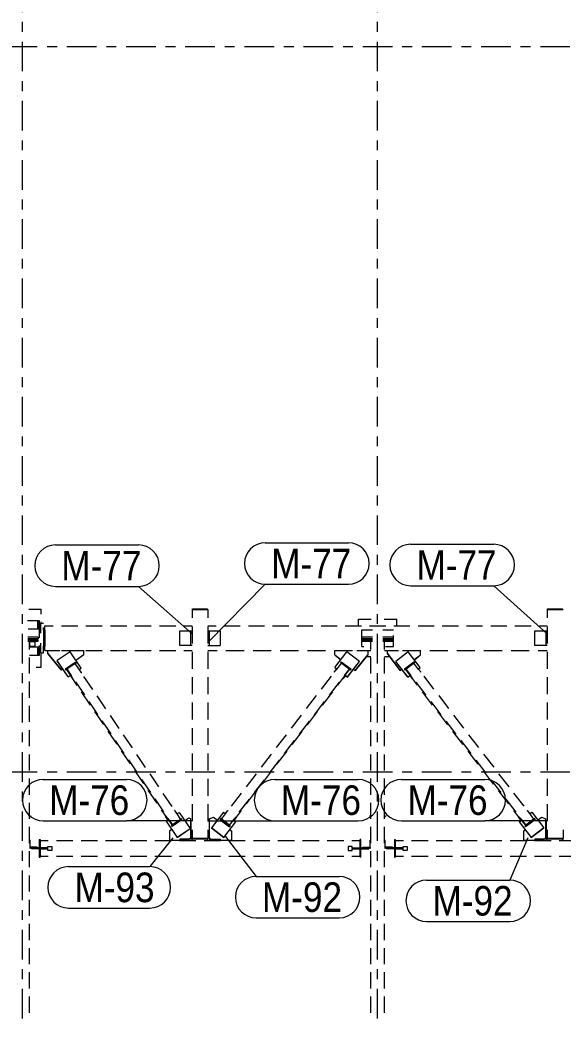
# Model space of a CAD drawing. Header units: millimetres. Extents: x -59 to 782, y -222 to 372.
# Drawn here: x 89.7 to 144.8, y 162.1 to 263.2 of the extents above; entities that cross this region are included whole.
import ezdxf

# ---------------------------------------------------------------- set-up
doc = ezdxf.new("R2010")
doc.units = ezdxf.units.MM
doc.linetypes.add('XKITLINE00', pattern=[0])
doc.linetypes.add('XKITLINE03', pattern=[6, 3, -1, 1, -1])
for name, color, linetype, lineweight in [('Part', 2, 'Continuous', 0), ('PartMark', 3, 'Continuous', 0), ('S-GRID', 1, 'Continuous', 0)]:
    doc.layers.add(name, color=color, linetype=linetype, lineweight=lineweight)
doc.styles.add('GOST type A', font='ARIAL.TTF')

msp = doc.modelspace()

# ---------------------------------------------------------------- linework, layer by layer
at = {"layer": 'Part', "linetype": 'XKITLINE00', "lineweight": 0}
for p, q in [((90.63, 203.5), (91.9, 203.5)), ((91.9, 203), (91.9, 203.5)), ((107.2, 203.47), (108.8, 203.47)), ((107.2, 203.47), (107.2, 202.61)), ((107.24, 203.48), (107.24, 203.51)), ((107.24, 203.51), (108.76, 203.51)), ((107.24, 203.47), (107.24, 203.51)), ((107.24, 203.47), (107.24, 203.48)), ((108.76, 203.47), (108.76, 203.51)), ((108.8, 203.47), (108.8, 202.61)), ((143.2, 203.47), (144.8, 203.47)), ((143.2, 203.47), (143.2, 202.61)), ((143.24, 203.48), (143.24, 203.51)), ((143.24, 203.51), (144.76, 203.51)), ((143.24, 203.47), (143.24, 203.51)), ((143.24, 203.47), (143.24, 203.48)), ((144.76, 203.47), (144.76, 203.51)), ((91.55, 202.3), (90.52, 202.3)), ((91.55, 201.46), (91.55, 202.3)), ((91.71, 202.3), (91.56, 202.3)), ((91.56, 202.3), (91.56, 201.46)), ((91.71, 201.46), (91.71, 202.3)), ((124.05, 201.81), (124.05, 202.49)), ((124.05, 202.49), (125.35, 202.49)), ((126.65, 202.49), (127.95, 202.49)), ((127.95, 201.81), (127.95, 202.49)), ((91.71, 201.46), (90.57, 201.46)), ((91.71, 201.56), (91.82, 201.56)), ((91.71, 200.6), (91.71, 201.46)), ((91.82, 202.06), (91.82, 201.06)), ((91.82, 202.06), (92.12, 202.06)), ((91.9, 202.06), (91.9, 202.21)), ((92.12, 201.36), (92.12, 201.65)), ((92.12, 201.36), (92.12, 199.76)), ((92.12, 201.36), (92.28, 201.36)), ((92.28, 201.81), (93.11, 201.81)), ((92.28, 201.36), (92.28, 201.81)), ((92.28, 201.36), (92.28, 199.76)), ((93.94, 201.81), (95.6, 201.81)), ((96.42, 201.81), (98.08, 201.81)), ((98.91, 201.81), (100.57, 201.81)), ((101.4, 201.81), (103.06, 201.81)), ((103.88, 201.81), (105.54, 201.81)), ((105.95, 199.81), (105.95, 201.31)), ((105.95, 201.31), (107.2, 201.31)), ((106.37, 201.81), (107.2, 201.81)), ((107.08, 199.81), (107.08, 201.31)), ((107.2, 201.75), (107.2, 200.03)), ((108.8, 201.81), (109.62, 201.81)), ((108.8, 201.75), (108.8, 200.03)), ((108.8, 201.31), (108.92, 201.31)), ((108.92, 201.31), (108.92, 199.81)), ((108.92, 201.31), (110.05, 201.31)), ((110.05, 201.31), (110.05, 199.81)), ((110.44, 201.81), (112.08, 201.81)), ((112.9, 201.81), (114.53, 201.81)), ((115.35, 201.81), (116.99, 201.81)), ((117.81, 201.81), (119.45, 201.81)), ((120.27, 201.81), (121.9, 201.81)), ((122.72, 201.81), (124.36, 201.81)), ((124.4, 201.41), (125.47, 201.41)), ((124.4, 200.64), (124.4, 201.41)), ((125.18, 201.81), (126.82, 201.81)), ((126.53, 201.41), (127.6, 201.41)), ((127.64, 201.81), (129.28, 201.81)), ((130.1, 201.81), (131.73, 201.81)), ((132.55, 201.81), (134.19, 201.81)), ((135.01, 201.81), (136.65, 201.81)), ((137.47, 201.81), (139.1, 201.81)), ((139.92, 201.81), (141.56, 201.81)), ((141.95, 199.81), (141.95, 201.31)), ((141.95, 201.31), (143.2, 201.31)), ((142.38, 201.81), (143.2, 201.81)), ((143.08, 199.81), (143.08, 201.31)), ((143.2, 201.75), (143.2, 200.03)), ((91.6, 200.64), (90.53, 200.64)), ((91.6, 200.48), (90.53, 200.48)), ((90.53, 200.4), (91.6, 200.4)), ((91.6, 200.64), (91.6, 200.48)), ((91.6, 200.24), (91.6, 200.4)), ((124.4, 200.48), (124.4, 200.64)), ((125.47, 200.64), (124.4, 200.64)), ((124.4, 200.4), (124.4, 200.48)), ((125.47, 200.48), (124.4, 200.48)), ((124.4, 200.24), (124.4, 200.4)), ((124.4, 200.4), (125.47, 200.4)), ((127.6, 200.64), (126.53, 200.64)), ((127.6, 200.48), (126.53, 200.48)), ((126.53, 200.4), (127.6, 200.4)), ((127.6, 200.64), (127.6, 200.82)), ((127.6, 200.48), (127.6, 200.64)), ((127.6, 200.4), (127.6, 200.48)), ((127.6, 200.24), (127.6, 200.4)), ((90.53, 200.24), (91.6, 200.24)), ((90.7, 199.42), (90.7, 200.24)), ((90.7, 199.66), (91.71, 199.66)), ((90.75, 199.71), (90.75, 200.21)), ((90.75, 200.21), (91.25, 200.21)), ((91.25, 199.71), (90.75, 199.71)), ((91.25, 200.21), (91.25, 199.71)), ((91.55, 198.82), (91.55, 199.66)), ((91.56, 199.66), (91.56, 198.82)), ((91.71, 199.66), (91.71, 199.81)), ((91.71, 198.82), (91.71, 199.66)), ((91.71, 199.56), (91.82, 199.56)), ((91.82, 200.06), (91.82, 199.06)), ((92.12, 199.06), (92.12, 199.76)), ((92.12, 199.76), (92.28, 199.76)), ((92.28, 199.31), (92.28, 199.76)), ((92.28, 199.31), (93.11, 199.31)), ((92.57, 199.01), (92.57, 199.31)), ((92.57, 199.31), (93.79, 199.31)), ((93.74, 199.31), (93.74, 199.31)), ((93.82, 199.31), (93.82, 199.31)), ((93.94, 199.31), (95.6, 199.31)), ((95.01, 199.31), (96.23, 199.31)), ((96.23, 198.9), (96.23, 199.31)), ((96.42, 199.31), (98.08, 199.31)), ((98.91, 199.31), (100.57, 199.31)), ((101.4, 199.31), (103.06, 199.31)), ((103.88, 199.31), (105.54, 199.31)), ((107.2, 199.81), (105.95, 199.81)), ((106.37, 199.31), (107.2, 199.31)), ((108.8, 199.81), (108.92, 199.81)), ((108.8, 199.31), (109.72, 199.31)), ((108.92, 199.81), (110.05, 199.81)), ((110.63, 199.31), (112.47, 199.31)), ((113.38, 199.31), (115.22, 199.31)), ((116.13, 199.31), (117.97, 199.31)), ((118.88, 199.31), (120.72, 199.31)), ((121.63, 199.31), (123.47, 199.31)), ((121.65, 198.86), (121.65, 199.31)), ((121.65, 199.31), (122.77, 199.31)), ((123.66, 199.31), (123.66, 199.31)), ((123.74, 199.31), (123.74, 199.31)), ((123.89, 199.31), (125.01, 199.31)), ((124.05, 199.31), (124.05, 199.31)), ((124.38, 199.31), (125.3, 199.31)), ((124.4, 199.71), (124.4, 200.24)), ((124.4, 200.24), (125.47, 200.24)), ((124.4, 199.71), (124.61, 199.71)), ((125.01, 199.31), (125.01, 198.86)), ((125.3, 199.42), (125.3, 200.24)), ((126.53, 200.24), (127.6, 200.24)), ((126.7, 199.42), (126.7, 200.24)), ((126.7, 199.31), (127.62, 199.31)), ((126.8, 199.71), (127.6, 199.71)), ((127, 199.01), (127, 199.31)), ((127, 199.31), (128.12, 199.31)), ((127.6, 199.71), (127.6, 200.24)), ((127.95, 199.31), (127.95, 199.31)), ((128.26, 199.31), (128.26, 199.31)), ((128.34, 199.31), (128.34, 199.31)), ((128.53, 199.31), (130.37, 199.31)), ((129.24, 199.31), (130.36, 199.31)), ((130.36, 198.86), (130.36, 199.31)), ((131.28, 199.31), (133.12, 199.31)), ((134.03, 199.31), (135.87, 199.31)), ((136.78, 199.31), (138.62, 199.31)), ((139.53, 199.31), (141.37, 199.31)), ((143.2, 199.81), (141.95, 199.81)), ((142.28, 199.31), (143.2, 199.31)), ((90.7, 198.82), (91.55, 198.82)), ((90.7, 196.97), (90.7, 198.6)), ((91.56, 198.82), (91.71, 198.82)), ((91.82, 199.06), (92.12, 199.06)), ((91.9, 197.62), (91.9, 199.06)), ((92.57, 199.01), (93.91, 197.33)), ((92.57, 199.01), (92.57, 199.01)), ((93.91, 197.34), (92.57, 199.01)), ((94.84, 199.17), (93.52, 198.28)), ((94.64, 196.63), (93.52, 198.28)), ((93.52, 198.28), (93.52, 198.27)), ((94.64, 196.62), (93.52, 198.27)), ((95.96, 197.52), (94.84, 199.17)), ((95.41, 198.34), (96.23, 198.9)), ((95.41, 198.34), (96.23, 198.89)), ((96.23, 198.89), (96.23, 198.9)), ((107.2, 199.18), (107.2, 197.46)), ((108.8, 199.18), (108.8, 197.46)), ((121.65, 198.85), (121.65, 198.86)), ((121.65, 198.86), (122.28, 198.38)), ((121.65, 198.85), (122.27, 198.37)), ((121.67, 197.59), (122.89, 199.17)), ((124.16, 198.2), (122.89, 199.17)), ((125.01, 198.86), (123.71, 197.28)), ((123.71, 197.28), (125.01, 198.85)), ((124.87, 198.69), (125.3, 198.69)), ((125.01, 198.85), (125.01, 198.86)), ((125.3, 196.97), (125.3, 198.6)), ((126.7, 198.69), (127.23, 198.69)), ((126.7, 196.97), (126.7, 198.6)), ((127, 199.01), (128.29, 197.28)), ((127, 199.01), (127, 199.01)), ((128.29, 197.28), (127, 199.01)), ((129.11, 199.17), (127.84, 198.2)), ((130.33, 197.59), (129.11, 199.17)), ((129.72, 198.38), (130.36, 198.86)), ((129.73, 198.37), (130.36, 198.85)), ((130.36, 198.85), (130.36, 198.86)), ((143.2, 199.17), (143.2, 197.46)), ((91.38, 197.62), (91.9, 197.62)), ((93.91, 197.34), (94.08, 197.45)), ((93.91, 197.33), (94.08, 197.44)), ((93.91, 197.33), (93.91, 197.34)), ((94.35, 197.45), (95.35, 198.12)), ((94.35, 197.45), (94.35, 197.4)), ((94.35, 197.45), (94.4, 197.39)), ((94.35, 197.4), (94.4, 197.34)), ((94.4, 197.39), (95.39, 198.06)), ((94.4, 197.34), (94.48, 197.39)), ((94.4, 197.34), (94.4, 197.39)), ((94.48, 197.43), (95.31, 197.99)), ((94.48, 197.39), (94.48, 197.43)), ((94.48, 197.43), (94.93, 196.78)), ((94.88, 196.81), (94.48, 197.39)), ((95.31, 197.99), (95.76, 197.33)), ((95.33, 197.96), (95.39, 198)), ((95.35, 198.12), (95.39, 198.06)), ((95.39, 198.06), (95.39, 198)), ((95.73, 197.38), (95.75, 197.39)), ((95.75, 197.38), (95.96, 197.52)), ((95.97, 197.06), (95.75, 197.39)), ((95.76, 197.38), (95.96, 197.51)), ((95.96, 197.51), (95.96, 197.52)), ((121.64, 197.13), (121.88, 197.45)), ((121.67, 197.59), (121.87, 197.44)), ((121.67, 197.58), (121.67, 197.59)), ((121.67, 197.58), (121.87, 197.43)), ((121.84, 197.36), (122.35, 198.02)), ((121.88, 197.45), (121.9, 197.43)), ((122.32, 198.16), (122.27, 198.09)), ((122.27, 198.09), (123.22, 197.37)), ((122.27, 198.04), (122.27, 198.09)), ((122.27, 198.04), (122.33, 197.99)), ((122.32, 198.16), (123.27, 197.43)), ((123.14, 197.42), (122.35, 198.02)), ((122.63, 196.76), (123.14, 197.42)), ((122.71, 196.81), (123.14, 197.37)), ((122.94, 196.62), (124.16, 198.2)), ((122.94, 196.61), (124.16, 198.19)), ((123.14, 197.37), (123.14, 197.42)), ((123.14, 197.37), (123.22, 197.31)), ((123.22, 197.37), (123.27, 197.43)), ((123.22, 197.31), (123.27, 197.38)), ((123.22, 197.37), (123.22, 197.31)), ((123.27, 197.43), (123.27, 197.38)), ((123.55, 197.4), (123.71, 197.28)), ((123.55, 197.4), (123.71, 197.28)), ((123.71, 197.28), (123.71, 197.28)), ((124.16, 198.19), (124.16, 198.2)), ((129.06, 196.62), (127.84, 198.2)), ((127.84, 198.2), (127.84, 198.19)), ((129.06, 196.61), (127.84, 198.19)), ((128.29, 197.28), (128.45, 197.4)), ((128.29, 197.28), (128.45, 197.4)), ((128.29, 197.28), (128.29, 197.28)), ((128.73, 197.43), (129.68, 198.16)), ((128.73, 197.43), (128.73, 197.38)), ((128.73, 197.43), (128.78, 197.37)), ((128.73, 197.38), (128.78, 197.31)), ((128.78, 197.37), (129.73, 198.09)), ((128.78, 197.31), (128.86, 197.37)), ((128.78, 197.31), (128.78, 197.37)), ((128.86, 197.42), (129.65, 198.02)), ((128.86, 197.37), (128.86, 197.42)), ((128.86, 197.42), (129.37, 196.76)), ((129.29, 196.81), (128.86, 197.37)), ((129.65, 198.02), (130.16, 197.36)), ((129.67, 197.99), (129.73, 198.04)), ((129.68, 198.16), (129.73, 198.09)), ((129.73, 198.09), (129.73, 198.04)), ((130.1, 197.43), (130.12, 197.45)), ((130.37, 197.13), (130.12, 197.45)), ((130.13, 197.44), (130.33, 197.59)), ((130.13, 197.43), (130.33, 197.58)), ((130.33, 197.58), (130.33, 197.59)), ((94.64, 196.63), (94.85, 196.77)), ((94.64, 196.62), (94.85, 196.77)), ((94.64, 196.62), (94.64, 196.63)), ((94.85, 196.79), (94.88, 196.81)), ((94.85, 196.79), (95.07, 196.46)), ((94.85, 196.75), (94.85, 196.79)), ((94.85, 196.75), (95.07, 196.42)), ((95.11, 196.48), (94.88, 196.81)), ((95.07, 196.46), (95.11, 196.48)), ((95.07, 196.42), (95.07, 196.46)), ((95.07, 196.42), (95.11, 196.44)), ((95.54, 195.77), (95.09, 196.44)), ((95.11, 196.44), (95.11, 196.48)), ((95.95, 197.05), (95.97, 197.06)), ((95.97, 197.02), (95.97, 197.06)), ((95.97, 197.02), (95.97, 197.02)), ((96.2, 196.67), (97.1, 195.36)), ((107.2, 196.6), (107.2, 194.88)), ((108.8, 196.6), (108.8, 194.88)), ((120.32, 195.39), (121.33, 196.7)), ((121.64, 197.1), (121.64, 197.13)), ((121.64, 197.13), (121.65, 197.12)), ((121.96, 195.79), (122.47, 196.45)), ((122.7, 196.82), (122.46, 196.5)), ((122.46, 196.5), (122.46, 196.46)), ((122.46, 196.5), (122.49, 196.48)), ((122.46, 196.46), (122.49, 196.44)), ((122.49, 196.48), (122.74, 196.79)), ((122.74, 196.76), (122.49, 196.44)), ((122.49, 196.44), (122.49, 196.48)), ((122.7, 196.82), (122.74, 196.79)), ((122.74, 196.79), (122.74, 196.76)), ((122.74, 196.78), (122.94, 196.62)), ((122.74, 196.77), (122.94, 196.61)), ((122.94, 196.61), (122.94, 196.62)), ((129.06, 196.62), (129.26, 196.78)), ((129.06, 196.61), (129.26, 196.77)), ((129.06, 196.61), (129.06, 196.62)), ((129.26, 196.79), (129.3, 196.82)), ((129.26, 196.79), (129.51, 196.48)), ((129.26, 196.76), (129.26, 196.79)), ((129.26, 196.76), (129.51, 196.44)), ((129.54, 196.5), (129.3, 196.82)), ((129.51, 196.48), (129.54, 196.5)), ((129.51, 196.44), (129.51, 196.48)), ((129.51, 196.44), (129.54, 196.46)), ((130.04, 195.79), (129.53, 196.45)), ((129.54, 196.46), (129.54, 196.5)), ((130.35, 197.12), (130.37, 197.13)), ((130.37, 197.1), (130.37, 197.13)), ((130.67, 196.7), (131.68, 195.39)), ((143.2, 196.6), (143.2, 194.88)), ((90.7, 194.51), (90.7, 196.15)), ((95.37, 196.12), (96.27, 194.8)), ((121.11, 194.78), (122.13, 196.1)), ((125.3, 194.51), (125.3, 196.15)), ((126.7, 194.51), (126.7, 196.15)), ((129.87, 196.1), (130.89, 194.78)), ((96.89, 193.78), (95.99, 195.11)), ((97.54, 194.7), (98.43, 193.38)), ((118.8, 193.41), (119.81, 194.73)), ((120.42, 193.78), (121.45, 195.12)), ((131.58, 193.78), (130.55, 195.12)), ((132.19, 194.73), (133.2, 193.41)), ((90.7, 192.06), (90.7, 193.69)), ((96.71, 194.14), (97.61, 192.83)), ((107.2, 194.02), (107.2, 192.3)), ((108.8, 194.02), (108.8, 192.3)), ((119.59, 192.8), (120.61, 194.12)), ((125.3, 192.06), (125.3, 193.69)), ((126.7, 192.06), (126.7, 193.69)), ((131.39, 194.12), (132.41, 192.8)), ((143.2, 194.02), (143.2, 192.3)), ((98.24, 191.79), (97.34, 193.12)), ((98.88, 192.72), (99.77, 191.41)), ((117.28, 191.43), (118.29, 192.75)), ((118.88, 191.78), (119.9, 193.11)), ((133.12, 191.78), (132.1, 193.11)), ((133.71, 192.75), (134.72, 191.43)), ((90.7, 189.6), (90.7, 191.24)), ((98.05, 192.17), (98.95, 190.85)), ((107.2, 191.45), (107.2, 189.73)), ((108.8, 191.45), (108.8, 189.73)), ((118.07, 190.83), (119.08, 192.14)), ((125.3, 189.6), (125.3, 191.24)), ((126.7, 189.6), (126.7, 191.24)), ((132.92, 192.14), (133.93, 190.83)), ((143.2, 191.45), (143.2, 189.73)), ((99.59, 189.8), (98.69, 191.13)), ((99.39, 190.19), (100.28, 188.88)), ((100.22, 190.75), (101.11, 189.43)), ((115.75, 189.46), (116.77, 190.77)), ((116.55, 188.85), (117.56, 190.17)), ((117.33, 189.77), (118.36, 191.11)), ((134.67, 189.77), (133.64, 191.11)), ((134.44, 190.17), (135.45, 188.85)), ((135.23, 190.77), (136.24, 189.46)), ((90.7, 187.15), (90.7, 188.78)), ((100.94, 187.81), (100.04, 189.14)), ((100.73, 188.22), (101.62, 186.9)), ((101.56, 188.77), (102.45, 187.46)), ((107.2, 188.87), (107.2, 187.15)), ((108.8, 188.87), (108.8, 187.15)), ((114.23, 187.48), (115.25, 188.8)), ((115.03, 186.87), (116.04, 188.19)), ((115.79, 187.77), (116.82, 189.11)), ((125.3, 187.15), (125.3, 188.78)), ((126.7, 187.15), (126.7, 188.78)), ((136.21, 187.77), (135.18, 189.11)), ((135.96, 188.19), (136.97, 186.87)), ((136.75, 188.8), (137.77, 187.48)), ((143.2, 188.87), (143.2, 187.15)), ((102.29, 185.82), (101.39, 187.15)), ((90.7, 184.69), (90.7, 186.33)), ((102.07, 186.24), (102.96, 184.92)), ((102.9, 186.8), (103.79, 185.48)), ((107.2, 186.29), (107.2, 184.57)), ((108.8, 186.29), (108.8, 184.57)), ((112.71, 185.5), (113.73, 186.82)), ((113.51, 184.9), (114.52, 186.21)), ((114.25, 185.77), (115.28, 187.1)), ((125.3, 184.69), (125.3, 186.33)), ((126.7, 184.69), (126.7, 186.33)), ((137.75, 185.77), (136.72, 187.1)), ((137.48, 186.21), (138.49, 184.9)), ((138.27, 186.82), (139.29, 185.5)), ((143.2, 186.29), (143.2, 184.57)), ((103.64, 183.83), (102.74, 185.15)), ((103.41, 184.27), (104.3, 182.95)), ((104.24, 184.82), (105.13, 183.51)), ((111.19, 183.53), (112.2, 184.84)), ((111.98, 182.92), (113, 184.24)), ((112.71, 183.76), (113.73, 185.1)), ((139.29, 183.76), (138.26, 185.1)), ((139, 184.24), (140.01, 182.92)), ((139.79, 184.84), (140.81, 183.53)), ((90.7, 182.24), (90.7, 183.87)), ((104.54, 182.5), (104.09, 183.16)), ((105.44, 183.1), (105.42, 183.09)), ((105.66, 182.77), (105.44, 183.1)), ((107.2, 183.72), (107.2, 182)), ((108.8, 183.72), (108.8, 182)), ((110.58, 182.77), (110.82, 183.08)), ((110.82, 183.08), (110.84, 183.07)), ((111.68, 182.43), (112.19, 183.09)), ((125.3, 182.24), (125.3, 183.87)), ((126.7, 182.24), (126.7, 183.87)), ((140.32, 182.43), (139.81, 183.1)), ((141.18, 183.08), (141.16, 183.07)), ((141.42, 182.77), (141.18, 183.08)), ((143.2, 183.72), (143.2, 182)), ((90.7, 182.55), (90.8, 182.55)), ((90.7, 182.47), (90.8, 182.47)), ((90.8, 182.55), (90.8, 182.47)), ((104.57, 182.52), (104.54, 182.5)), ((104.54, 182.46), (104.54, 182.5)), ((104.54, 182.5), (104.76, 182.17)), ((104.75, 182.15), (104.54, 182.46)), ((104.55, 182.01), (104.8, 182.18)), ((104.8, 182.19), (104.57, 182.52)), ((104.75, 182.29), (105.2, 181.63)), ((104.8, 182.19), (104.76, 182.17)), ((104.76, 182.17), (104.76, 182.15)), ((104.8, 182.18), (104.8, 182.19)), ((105.18, 181.62), (104.8, 182.18)), ((106.11, 182.25), (105.12, 181.58)), ((106.16, 182.18), (105.16, 181.51)), ((106.16, 182.13), (105.16, 181.46)), ((105.58, 182.85), (106.02, 182.19)), ((105.66, 182.77), (105.64, 182.76)), ((105.65, 182.75), (105.87, 182.9)), ((105.66, 182.76), (105.66, 182.77)), ((105.87, 182.9), (106.99, 181.25)), ((106.16, 182.18), (106.11, 182.25)), ((106.16, 182.13), (106.16, 182.18)), ((106.44, 182.07), (106.85, 182.35)), ((106.85, 182.35), (107.06, 182.26)), ((107.06, 180.35), (107.06, 182.26)), ((108.94, 182.26), (109.37, 182.41)), ((108.94, 182.26), (108.94, 180.34)), ((110.37, 182.91), (109.15, 181.33)), ((109.37, 182.41), (109.76, 182.11)), ((110.04, 182.21), (110.09, 182.27)), ((111, 181.48), (110.04, 182.21)), ((110.04, 182.21), (110.04, 182.15)), ((110.04, 182.15), (111, 181.43)), ((111.04, 181.54), (110.09, 182.27)), ((110.18, 182.21), (110.68, 182.87)), ((110.37, 182.91), (110.59, 182.74)), ((110.6, 182.75), (110.58, 182.77)), ((110.58, 182.75), (110.58, 182.77)), ((110.97, 181.6), (111.48, 182.26)), ((110.99, 181.59), (111.4, 182.12)), ((111.4, 182.14), (111.65, 182.45)), ((111.43, 182.11), (111.4, 182.14)), ((111.4, 182.12), (111.4, 182.14)), ((111.4, 182.12), (111.64, 181.94)), ((111.68, 182.43), (111.43, 182.11)), ((111.43, 182.1), (111.43, 182.11)), ((111.45, 182.09), (111.68, 182.39)), ((111.65, 182.45), (111.68, 182.43)), ((111.68, 182.39), (111.68, 182.43)), ((125.2, 182.55), (125.3, 182.55)), ((125.2, 182.55), (125.2, 182.47)), ((125.2, 182.47), (125.3, 182.47)), ((126.7, 182.55), (126.8, 182.55)), ((126.7, 182.47), (126.8, 182.47)), ((126.8, 182.55), (126.8, 182.47)), ((140.35, 182.45), (140.32, 182.43)), ((140.32, 182.39), (140.32, 182.43)), ((140.32, 182.43), (140.56, 182.11)), ((140.55, 182.09), (140.32, 182.39)), ((140.6, 182.14), (140.35, 182.45)), ((140.36, 181.94), (140.6, 182.12)), ((140.52, 182.26), (141.03, 181.6)), ((140.6, 182.14), (140.56, 182.11)), ((140.56, 182.11), (140.56, 182.1)), ((140.6, 182.12), (140.6, 182.14)), ((141.01, 181.59), (140.6, 182.12)), ((141.91, 182.27), (140.95, 181.54)), ((141.96, 182.21), (141, 181.48)), ((141.96, 182.15), (141, 181.43)), ((141.32, 182.87), (141.82, 182.21)), ((141.42, 182.77), (141.4, 182.75)), ((141.41, 182.74), (141.63, 182.91)), ((141.42, 182.75), (141.42, 182.77)), ((141.63, 182.91), (142.84, 181.33)), ((141.96, 182.21), (141.91, 182.27)), ((141.96, 182.15), (141.96, 182.21)), ((142.24, 182.11), (142.63, 182.41)), ((142.63, 182.41), (143.06, 182.26)), ((143.06, 180.35), (143.06, 182.26)), ((90.7, 179.78), (90.7, 181.42)), ((104.55, 182.01), (104.55, 182)), ((104.55, 182.01), (105.67, 180.36)), ((104.55, 182), (105.67, 180.35)), ((104.94, 181.07), (105.11, 181.18)), ((104.94, 180.06), (104.94, 181.07)), ((105.16, 181.51), (105.12, 181.58)), ((105.12, 181.58), (105.12, 181.53)), ((105.16, 181.46), (105.12, 181.53)), ((105.16, 181.51), (105.16, 181.46)), ((105.67, 180.36), (106.99, 181.25)), ((106.99, 181.24), (105.67, 180.35)), ((106.99, 181.25), (106.99, 181.24)), ((107.2, 182.05), (107.08, 182.05)), ((107.08, 182.05), (107.08, 180.17)), ((107.2, 181.14), (107.2, 180.28)), ((108.8, 182.05), (108.92, 182.05)), ((108.8, 181.14), (108.8, 180.28)), ((108.92, 182.05), (108.92, 180.17)), ((109.15, 181.33), (110.42, 180.36)), ((109.15, 181.32), (109.15, 181.33)), ((110.42, 180.35), (109.15, 181.32)), ((110.42, 180.36), (111.64, 181.94)), ((110.42, 180.35), (111.64, 181.93)), ((111, 181.48), (111.04, 181.54)), ((111, 181.43), (111.04, 181.49)), ((111, 181.43), (111, 181.48)), ((111.03, 181.14), (111.19, 181.02)), ((111.04, 181.49), (111.04, 181.54)), ((111.64, 181.94), (111.64, 181.93)), ((125.3, 179.78), (125.3, 181.42)), ((126.7, 179.78), (126.7, 181.42)), ((140.36, 181.94), (140.36, 181.93)), ((140.36, 181.94), (141.57, 180.36)), ((140.36, 181.93), (141.57, 180.35)), ((140.81, 181.02), (140.97, 181.14)), ((141, 181.48), (140.95, 181.54)), ((140.95, 181.54), (140.95, 181.49)), ((141, 181.43), (140.95, 181.49)), ((141, 181.48), (141, 181.43)), ((141.57, 180.36), (142.84, 181.33)), ((142.84, 181.32), (141.57, 180.35)), ((142.84, 181.33), (142.84, 181.32)), ((143.2, 182.05), (143.08, 182.05)), ((143.08, 182.05), (143.08, 180.17)), ((143.2, 181.14), (143.2, 180.28)), ((144.8, 181.14), (144.8, 180.28)), ((90.77, 180.09), (90.7, 180.09)), ((90.77, 179.36), (90.77, 180.09)), ((91.7, 180.15), (91.7, 179.29)), ((91.7, 180.15), (91.78, 180.15)), ((91.78, 180.15), (91.78, 179.29)), ((91.78, 180.05), (92.61, 180.05)), ((93.44, 180.05), (95.11, 180.05)), ((95.94, 180.05), (97.6, 180.05)), ((98.43, 180.05), (100.1, 180.05)), ((100.93, 180.05), (102.59, 180.05)), ((103.43, 180.05), (105.09, 180.05)), ((104.94, 180.05), (104.94, 180.06)), ((105.95, 180.06), (104.94, 180.06)), ((105.67, 180.35), (105.67, 180.36)), ((105.92, 180.05), (107.58, 180.05)), ((105.95, 180.19), (106.9, 180.19)), ((106.9, 180.19), (105.95, 180.19)), ((105.95, 180.19), (105.95, 180.17)), ((107.08, 180.17), (105.95, 180.17)), ((105.95, 180.17), (105.95, 180.05)), ((107.06, 180.35), (106.9, 180.19)), ((107.06, 180.35), (106.9, 180.19)), ((106.9, 180.19), (106.9, 180.19)), ((107.06, 180.35), (107.06, 180.35)), ((107.2, 180.29), (108.79, 180.29)), ((107.2, 180.05), (107.2, 180.28)), ((107.24, 180.29), (107.24, 180.22)), ((107.24, 180.29), (108.76, 180.29)), ((107.24, 180.25), (108.76, 180.25)), ((107.24, 180.22), (108.76, 180.22)), ((108.42, 180.05), (110.08, 180.05)), ((108.76, 180.22), (108.76, 180.29)), ((108.8, 180.05), (108.8, 180.28)), ((108.92, 180.17), (110.05, 180.17)), ((108.94, 180.36), (109.1, 180.2)), ((108.94, 180.34), (109.1, 180.18)), ((109.1, 180.18), (109.1, 180.2)), ((109.1, 180.2), (110.05, 180.2)), ((109.1, 180.18), (110.05, 180.18)), ((110.05, 180.17), (110.05, 180.2)), ((110.05, 180.17), (110.05, 180.05)), ((111.19, 180.06), (110.05, 180.06)), ((110.42, 180.36), (110.42, 180.35)), ((110.91, 180.05), (112.57, 180.05)), ((111.19, 181.02), (111.19, 180.06)), ((111.19, 180.05), (111.19, 180.06)), ((113.41, 180.05), (115.07, 180.05)), ((115.9, 180.05), (117.57, 180.05)), ((118.4, 180.05), (120.06, 180.05)), ((120.89, 180.05), (122.56, 180.05)), ((123.39, 180.05), (124.22, 180.05)), ((124.3, 180.15), (124.22, 180.15)), ((124.22, 179.29), (124.22, 180.15)), ((124.3, 179.29), (124.3, 180.15)), ((125.23, 179.36), (125.23, 180.09)), ((125.23, 180.09), (125.3, 180.09)), ((126.77, 180.09), (126.7, 180.09)), ((126.77, 179.36), (126.77, 180.09)), ((127.7, 180.15), (127.7, 179.29)), ((127.7, 180.15), (127.78, 180.15)), ((127.78, 180.15), (127.78, 179.29)), ((127.78, 180.05), (128.61, 180.05)), ((129.44, 180.05), (131.11, 180.05)), ((131.94, 180.05), (133.6, 180.05)), ((134.43, 180.05), (136.1, 180.05)), ((136.93, 180.05), (138.59, 180.05)), ((139.43, 180.05), (141.09, 180.05)), ((140.81, 180.06), (140.81, 181.02)), ((140.81, 180.05), (140.81, 180.06)), ((141.95, 180.06), (140.81, 180.06)), ((141.57, 180.35), (141.57, 180.36)), ((141.92, 180.05), (143.58, 180.05)), ((141.95, 180.19), (142.9, 180.19)), ((142.9, 180.19), (141.95, 180.19)), ((141.95, 180.19), (141.95, 180.17)), ((143.08, 180.17), (141.95, 180.17)), ((141.95, 180.17), (141.95, 180.05)), ((143.06, 180.35), (142.9, 180.19)), ((143.06, 180.35), (142.9, 180.19)), ((142.9, 180.19), (142.9, 180.19)), ((143.06, 180.35), (143.06, 180.35)), ((143.2, 180.29), (144.79, 180.29)), ((143.2, 180.05), (143.2, 180.28)), ((143.24, 180.29), (143.24, 180.22)), ((143.24, 180.29), (144.76, 180.29)), ((143.24, 180.25), (144.76, 180.25)), ((143.24, 180.22), (144.76, 180.22)), ((144.42, 180.05), (146.08, 180.05)), ((144.76, 180.22), (144.76, 180.29)), ((144.8, 180.05), (144.8, 180.28)), ((90.7, 179.29), (90.9, 179.29)), ((91.5, 179.36), (90.77, 179.36)), ((92.58, 179.29), (90.9, 179.29)), ((90.9, 179.21), (90.9, 179.29)), ((92.58, 179.21), (90.9, 179.21)), ((91.5, 179.29), (91.5, 179.36)), ((91.7, 179.29), (91.78, 179.29)), ((91.7, 179.21), (91.7, 178.35)), ((91.7, 179.21), (91.78, 179.21)), ((91.78, 179.3), (92.57, 179.3)), ((91.78, 179.21), (91.78, 178.35)), ((91.78, 179.2), (92.58, 179.2)), ((92.58, 179.45), (92.98, 179.45)), ((92.58, 179.29), (92.58, 179.45)), ((92.58, 179.21), (92.58, 179.29)), ((92.58, 179.05), (92.58, 179.21)), ((92.98, 179.05), (92.58, 179.05)), ((92.98, 179.45), (92.98, 179.05)), ((123.42, 179.45), (123.02, 179.45)), ((123.02, 179.45), (123.02, 179.05)), ((123.02, 179.05), (123.42, 179.05)), ((123.42, 179.29), (123.42, 179.45)), ((123.42, 179.3), (124.22, 179.3)), ((123.42, 179.29), (123.42, 179.21)), ((123.42, 179.29), (125.1, 179.29)), ((123.42, 179.05), (123.42, 179.21)), ((123.42, 179.21), (125.1, 179.21)), ((123.42, 179.2), (124.21, 179.2)), ((124.3, 179.29), (124.22, 179.29)), ((124.3, 179.21), (124.22, 179.21)), ((124.22, 178.35), (124.22, 179.21)), ((124.3, 178.35), (124.3, 179.21)), ((124.5, 179.29), (124.5, 179.36)), ((124.5, 179.36), (125.23, 179.36)), ((125.1, 179.29), (125.1, 179.21)), ((125.1, 179.29), (125.3, 179.29)), ((126.7, 179.29), (126.9, 179.29)), ((127.5, 179.36), (126.77, 179.36)), ((128.58, 179.29), (126.9, 179.29)), ((126.9, 179.21), (126.9, 179.29)), ((128.58, 179.21), (126.9, 179.21)), ((127.5, 179.29), (127.5, 179.36)), ((127.7, 179.29), (127.78, 179.29)), ((127.7, 179.21), (127.7, 178.35)), ((127.7, 179.21), (127.78, 179.21)), ((127.78, 179.3), (128.57, 179.3)), ((127.78, 179.21), (127.78, 178.35)), ((127.78, 179.2), (128.58, 179.2)), ((128.58, 179.45), (128.98, 179.45)), ((128.58, 179.29), (128.58, 179.45)), ((128.58, 179.21), (128.58, 179.29)), ((128.58, 179.05), (128.58, 179.21)), ((128.98, 179.05), (128.58, 179.05)), ((128.98, 179.45), (128.98, 179.05)), ((90.7, 177.33), (90.7, 178.96)), ((91.7, 178.35), (91.78, 178.35)), ((91.78, 178.45), (92.61, 178.45)), ((93.44, 178.45), (95.11, 178.45)), ((95.94, 178.45), (97.6, 178.45)), ((98.43, 178.45), (100.1, 178.45)), ((100.93, 178.45), (102.59, 178.45)), ((103.43, 178.45), (105.09, 178.45)), ((105.92, 178.45), (107.58, 178.45)), ((108.42, 178.45), (110.08, 178.45)), ((110.91, 178.45), (112.57, 178.45)), ((113.41, 178.45), (115.07, 178.45)), ((115.9, 178.45), (117.57, 178.45)), ((118.4, 178.45), (120.06, 178.45)), ((120.89, 178.45), (122.56, 178.45)), ((123.39, 178.45), (124.22, 178.45)), ((124.3, 178.35), (124.22, 178.35)), ((125.3, 177.33), (125.3, 178.96)), ((126.7, 177.33), (126.7, 178.96)), ((127.7, 178.35), (127.78, 178.35)), ((127.78, 178.45), (128.61, 178.45)), ((129.44, 178.45), (131.11, 178.45)), ((131.94, 178.45), (133.6, 178.45)), ((134.43, 178.45), (136.1, 178.45)), ((136.93, 178.45), (138.59, 178.45)), ((139.43, 178.45), (141.09, 178.45)), ((141.92, 178.45), (143.58, 178.45)), ((144.42, 178.45), (146.08, 178.45)), ((90.7, 174.87), (90.7, 176.51)), ((125.3, 174.87), (125.3, 176.51)), ((126.7, 174.87), (126.7, 176.51)), ((90.7, 172.42), (90.7, 174.05)), ((125.3, 172.42), (125.3, 174.05)), ((126.7, 172.42), (126.7, 174.05)), ((90.7, 169.96), (90.7, 171.6)), ((125.3, 169.96), (125.3, 171.6)), ((126.7, 169.96), (126.7, 171.6)), ((90.7, 167.51), (90.7, 169.14)), ((125.3, 167.51), (125.3, 169.14)), ((126.7, 167.51), (126.7, 169.14)), ((90.7, 165.05), (90.7, 166.69)), ((125.3, 165.05), (125.3, 166.69)), ((126.7, 165.05), (126.7, 166.69)), ((90.7, 162.6), (90.7, 164.23)), ((125.3, 162.6), (125.3, 164.23)), ((126.7, 162.6), (126.7, 164.23))]:
    msp.add_line(p, q, dxfattribs=at)
at = {"layer": 'PartMark', "linetype": 'XKITLINE00', "lineweight": 0}
for p, q in [((93.34, 210), (101.77, 210)), ((114.61, 210.22), (123.04, 210.22)), ((129.34, 210.07), (137.77, 210.07)), ((93.34, 205.8), (101.77, 205.8)), ((107.2, 201.01), (101.77, 205.8)), ((108.8, 200.11), (114.61, 206.02)), ((114.61, 206.02), (123.04, 206.02)), ((129.34, 205.87), (137.77, 205.87)), ((143.2, 201.01), (137.77, 205.87)), ((92.1, 186.24), (100.53, 186.24)), ((115.6, 186.24), (124.03, 186.24)), ((128.43, 186.24), (136.86, 186.24)), ((92.1, 182.04), (100.53, 182.04)), ((107.14, 182.04), (100.53, 182.04)), ((108.86, 182.04), (115.6, 182.04)), ((115.6, 182.04), (124.03, 182.04)), ((128.43, 182.04), (136.86, 182.04)), ((143.14, 182.04), (136.86, 182.04)), ((105.24, 180.33), (102.91, 177.4)), ((110.55, 180.48), (113.68, 176.41)), ((141.22, 180.33), (139.4, 176.04)), ((94.67, 177.4), (102.91, 177.4)), ((113.68, 176.41), (122.11, 176.41)), ((130.97, 176.04), (139.4, 176.04)), ((94.67, 173.2), (102.91, 173.2)), ((113.68, 172.21), (122.11, 172.21)), ((130.97, 171.84), (139.4, 171.84))]:
    msp.add_line(p, q, dxfattribs=at)
for centre, start, end in [((93.34, 207.9), 90, 270), ((101.77, 207.9), 270, 90), ((114.61, 208.12), 90, 270), ((123.04, 208.12), 270, 90), ((129.34, 207.97), 90, 270), ((137.77, 207.97), 270, 90), ((92.1, 184.14), 90, 270), ((100.53, 184.14), 270, 90), ((115.6, 184.14), 90, 270), ((124.03, 184.14), 270, 90), ((128.43, 184.14), 90, 270), ((136.86, 184.14), 270, 90), ((94.67, 175.3), 90, 270), ((102.91, 175.3), 270, 90), ((113.68, 174.31), 90, 270), ((122.11, 174.31), 270, 90), ((130.97, 173.94), 90, 270), ((139.4, 173.94), 270, 90)]:
    msp.add_arc(centre, 2.1, start, end, dxfattribs=at)
at = {"layer": 'S-GRID', "linetype": 'XKITLINE03', "lineweight": 0}
for p, q in [((90, -30), (90, 341.07)), ((126, -30), (126, 341.07)), ((-25.5, 260.5), (716.53, 260.5)), ((-25.5, 187), (766.2, 187))]:
    msp.add_line(p, q, dxfattribs=at)

# ---------------------------------------------------------------- texts
at = {"layer": 'PartMark', "style": 'GOST type A', "width": 0.85}
for s, p in [('М-77', (93.94, 206.4)), ('М-77', (115.21, 206.62)), ('М-77', (129.94, 206.47)), ('М-76', (92.7, 182.64)), ('М-76', (116.2, 182.64)), ('М-76', (129.03, 182.64)), ('М-93', (95.27, 173.8)), ('М-92', (114.28, 172.81)), ('М-92', (131.57, 172.44))]:
    msp.add_text(s, height=3, dxfattribs=at).set_placement(p)

doc.saveas('drawing.dxf')
